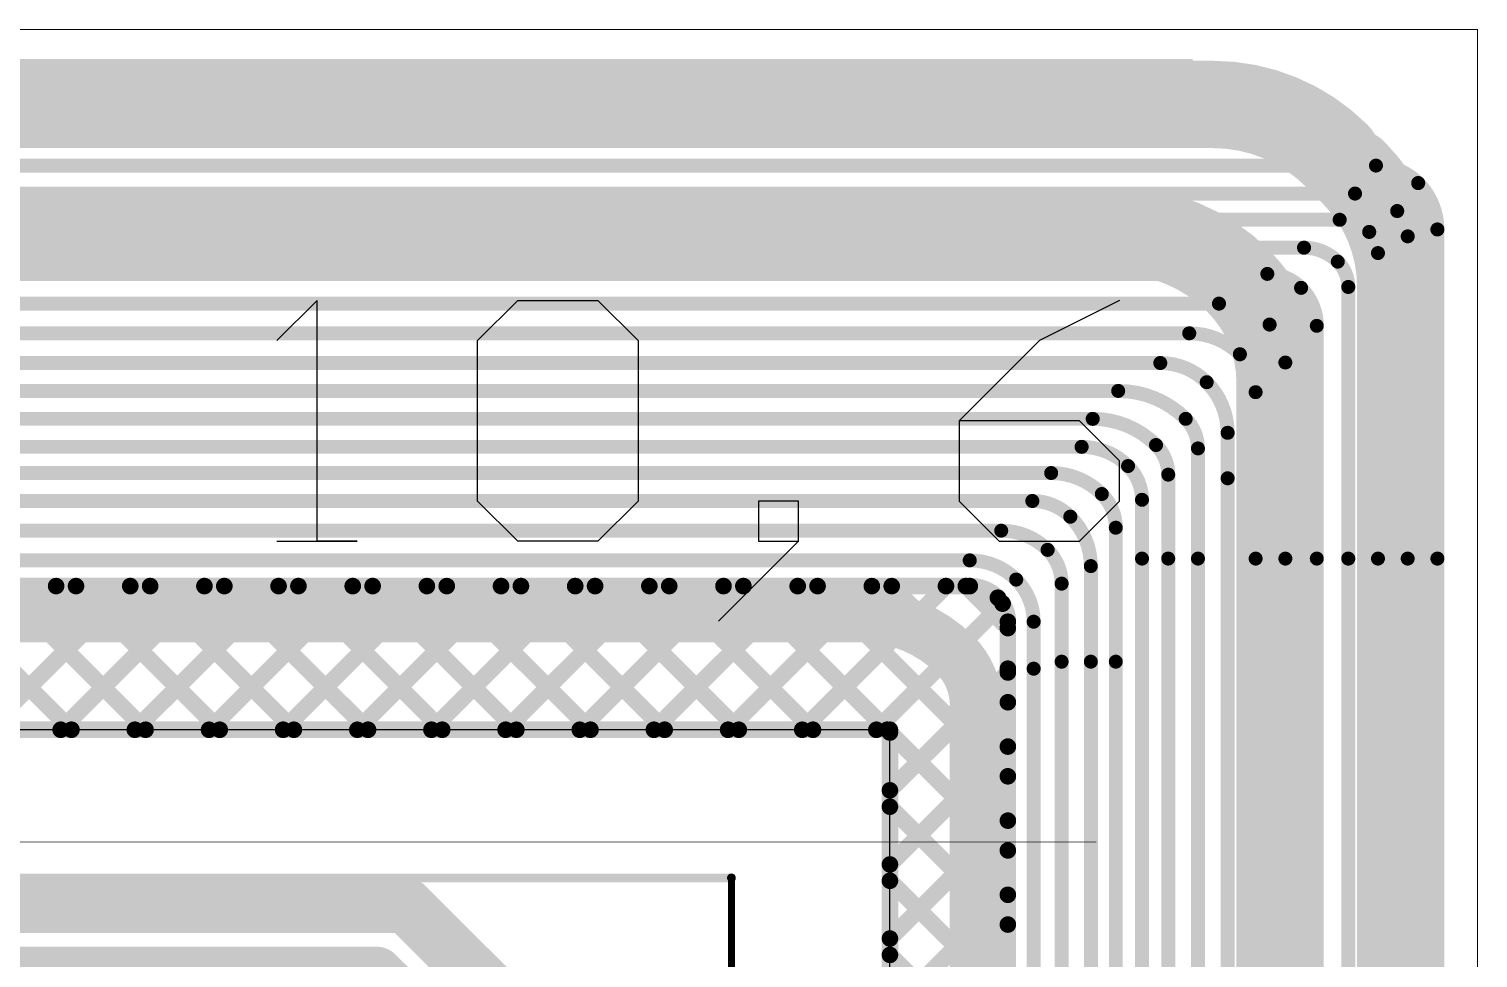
# Model space of a CAD drawing. Header units: millimetres. Extents: x 235 to 830, y 272 to 692.
# Drawn here: x 526.42 to 547.48, y 551.58 to 565.09 of the extents above; entities that cross this region are included whole.
import ezdxf

# ---------------------------------------------------------------- set-up
doc = ezdxf.new("R2010")
doc.units = ezdxf.units.MM
for name, color, linetype in [('BottomLayer', 5, 'Continuous'), ('KeepOutLayer', 6, 'Continuous'), ('Mechanical1', 6, 'Continuous'), ('Mechanical4', 56, 'Continuous'), ('TopLayer', 1, 'Continuous')]:
    doc.layers.add(name, color=color, linetype=linetype)

# ---------------------------------------------------------------- blocks, each defined once
blk = doc.blocks.new('ANTENNA_NFC_60MMX30MM_B_1')
at = {"layer": 'BottomLayer', "const_width": 0.8}
for points in [[(1.651, 14.6), (25.272, 14.6)], [(25.272, 14.6), (29.6, 10.272)], [(1, 13.6), (24.838, 13.6)], [(24.838, 13.6), (28.6, 9.838)]]:
    blk.add_lwpolyline(points, dxfattribs=at)
at = {"layer": 'BottomLayer', "const_width": 0.4}
for points in [[(25.072, 14.6, 1), (25.472, 14.6, 1)], [(25.072, 14.6, 1), (25.472, 14.6, 1)], [(24.638, 13.6, 1), (25.038, 13.6, 1)], [(24.638, 13.6, 1), (25.038, 13.6, 1)]]:
    blk.add_lwpolyline(points, format="xyb", close=True, dxfattribs=at)
at = {"layer": 'Mechanical1'}
for points, const_width in [([(-30, 15), (30, 15)], 0.127), ([(30, -15), (30, 15)], 0.1)]:
    blk.add_lwpolyline(points, dxfattribs=dict(at, const_width=const_width))
for points, const_width in [([(29.968, 15, 1), (30.032, 15, 1)], 0.0635), ([(29.975, 15, 1), (30.025, 15, 1)], 0.05)]:
    blk.add_lwpolyline(points, format="xyb", close=True, dxfattribs=dict(at, const_width=const_width))

msp = doc.modelspace()

# ---------------------------------------------------------------- linework, layer by layer
at = {"layer": 'BottomLayer'}
for p, q in [((538.934, 554.902), (474.164, 554.902)), ((538.934, 520.533), (538.934, 554.902)), ((538.934, 554.893), (538.934, 554.893))]:
    msp.add_line(p, q, dxfattribs=at)
for points, const_width in [([(520.811, 563.995), (543.628, 563.995)], 1.27), ([(545.424, 563.251), (545.671, 563.004)], 1.016), ([(517.528, 562.166), (542.216, 562.166)], 1.27), ([(546.357, 518.057), (546.357, 561.348)], 1.27), ([(544.604, 519.073), (544.604, 559.958)], 1.27)]:
    msp.add_lwpolyline(points, dxfattribs=dict(at, const_width=const_width))
for points, const_width in [([(543.311, 563.995, 1), (543.946, 563.995, 1)], 0.635), ([(543.311, 563.995, 1), (543.946, 563.995, 1)], 0.635), ([(545.107, 563.251, 1), (545.742, 563.251, 1)], 0.635), ([(545.17, 563.251, 1), (545.678, 563.251, 1)], 0.508), ([(545.353, 563.004, 1), (545.988, 563.004, 1)], 0.635), ([(545.417, 563.004, 1), (545.925, 563.004, 1)], 0.508), ([(541.899, 562.166, 1), (542.534, 562.166, 1)], 0.635), ([(541.899, 562.166, 1), (542.534, 562.166, 1)], 0.635), ([(543.677, 561.429, 1), (544.312, 561.429, 1)], 0.635), ([(543.677, 561.429, 1), (544.312, 561.429, 1)], 0.635), ([(546.039, 561.348, 1), (546.674, 561.348, 1)], 0.635), ([(546.039, 561.348, 1), (546.674, 561.348, 1)], 0.635), ([(544.287, 559.958, 1), (544.922, 559.958, 1)], 0.635), ([(544.287, 559.958, 1), (544.922, 559.958, 1)], 0.635)]:
    msp.add_lwpolyline(points, format="xyb", close=True, dxfattribs=dict(at, const_width=const_width))
at = {"layer": 'BottomLayer', "const_width": 1.27}
for points in [[(543.628, 563.995, -0.198912), (545.424, 563.251)], [(545.671, 563.004, -0.198912), (546.357, 561.348)], [(542.216, 562.166, -0.198912), (543.995, 561.429)], [(543.995, 561.429, -0.198912), (544.604, 559.958)]]:
    msp.add_lwpolyline(points, format="xyb", dxfattribs=at)
at = {"layer": 'BottomLayer'}
msp.add_solid([(519.484, 563.36), (543.334, 563.36), (519.484, 564.655), (543.334, 564.655)], dxfattribs=at)
at = {"layer": 'KeepOutLayer', "const_width": 0.0127}
for points in [[(520.424, 565.086), (547.474, 565.086)], [(547.474, 520.603), (547.474, 565.086)]]:
    msp.add_lwpolyline(points, dxfattribs=at)
at = {"layer": 'KeepOutLayer', "const_width": 0.00635}
msp.add_lwpolyline([(547.471, 565.086, 1), (547.477, 565.086, 1)], format="xyb", close=True, dxfattribs=at)
msp.add_lwpolyline([(547.471, 565.086, 1), (547.477, 565.086, 1)], format="xyb", close=True, dxfattribs=at)
at = {"layer": 'Mechanical1'}
for p, q in [((530.609, 561.144), (530.026, 560.561)), ((530.609, 557.645), (530.609, 561.144)), ((532.942, 560.561), (533.525, 561.144)), ((533.525, 561.144), (534.691, 561.144)), ((534.691, 561.144), (535.274, 560.561)), ((542.272, 561.144), (541.106, 560.561)), ((532.942, 558.228), (532.942, 560.561)), ((535.274, 560.561), (535.274, 558.228)), ((541.106, 560.561), (539.94, 559.394)), ((539.94, 559.394), (539.94, 558.228)), ((541.689, 559.394), (539.94, 559.394)), ((542.272, 558.811), (541.689, 559.394)), ((542.272, 558.228), (542.272, 558.811)), ((533.525, 557.645), (532.942, 558.228)), ((535.274, 558.228), (534.691, 557.645)), ((537.607, 558.228), (537.024, 558.228)), ((537.024, 558.228), (537.024, 557.645)), ((537.607, 557.645), (537.607, 558.228)), ((539.94, 558.228), (540.523, 557.645)), ((541.689, 557.645), (542.272, 558.228)), ((530.026, 557.645), (531.192, 557.645)), ((531.192, 557.645), (530.609, 557.645)), ((534.691, 557.645), (533.525, 557.645)), ((537.024, 557.062), (537.607, 557.645)), ((537.024, 557.645), (537.607, 557.645)), ((537.607, 557.645), (537.024, 557.062)), ((540.523, 557.645), (541.689, 557.645)), ((537.024, 557.062), (536.441, 556.479))]:
    msp.add_line(p, q, dxfattribs=at)
at = {"layer": 'Mechanical1', "const_width": 0.0127}
for points in [[(515.174, 553.27), (541.926, 553.27)], [(520.474, 553.27), (541.926, 553.27)]]:
    msp.add_lwpolyline(points, dxfattribs=at)
at = {"layer": 'Mechanical1', "const_width": 0.00635}
msp.add_lwpolyline([(541.923, 553.27, 1), (541.929, 553.27, 1)], format="xyb", close=True, dxfattribs=at)
msp.add_lwpolyline([(541.923, 553.27, 1), (541.929, 553.27, 1)], format="xyb", close=True, dxfattribs=at)
at = {"layer": 'Mechanical4', "const_width": 0.0127}
for points in [[(520.424, 565.086), (547.474, 565.086)], [(547.474, 520.603), (547.474, 565.086)]]:
    msp.add_lwpolyline(points, dxfattribs=at)
at = {"layer": 'Mechanical4', "const_width": 0.00635}
msp.add_lwpolyline([(547.471, 565.086, 1), (547.477, 565.086, 1)], format="xyb", close=True, dxfattribs=at)
msp.add_lwpolyline([(547.471, 565.086, 1), (547.477, 565.086, 1)], format="xyb", close=True, dxfattribs=at)
at = {"layer": 'TopLayer'}
for p, q in [((538.934, 554.902), (474.164, 554.902)), ((538.934, 520.533), (538.934, 554.902))]:
    msp.add_line(p, q, dxfattribs=at)
for points, const_width in [([(518.804, 563.106), (545.998, 563.106)], 0.203), ([(518.751, 562.699), (545.693, 562.699)], 0.203), ([(518.666, 562.318), (545.47, 562.318)], 0.203), ([(546.89, 557.391), (546.89, 562.177)], 0.203), ([(546.458, 557.391), (546.458, 562.077)], 0.203), ([(518.617, 561.912), (544.952, 561.912)], 0.203), ([(546.027, 557.391), (546.027, 561.834)], 0.203), ([(518.434, 561.531), (544.418, 561.531)], 0.203), ([(545.595, 557.391), (545.595, 561.341)], 0.203), ([(518.191, 561.099), (543.716, 561.099)], 0.203), ([(545.138, 557.391), (545.138, 560.776)], 0.203), ([(518.173, 560.667), (543.284, 560.667)], 0.203), ([(517.924, 560.235), (542.863, 560.235)], 0.203), ([(544.68, 557.391), (544.68, 560.242)], 0.203), ([(517.759, 559.829), (542.251, 559.829)], 0.203), ([(544.249, 557.391), (544.249, 559.811)], 0.203), ([(517.564, 559.423), (541.881, 559.423)], 0.203), ([(543.842, 558.559), (543.842, 559.22)], 0.203), ([(517.31, 559.016), (541.72, 559.016)], 0.203), ([(543.41, 557.391), (543.41, 558.993)], 0.203), ([(517.056, 558.635), (541.277, 558.635)], 0.203), ([(542.979, 557.391), (542.979, 558.612)], 0.203), ([(543.842, 558.559), (543.842, 518.819)], 0.203), ([(516.853, 558.229), (541.004, 558.229)], 0.203), ([(542.598, 557.391), (542.598, 558.246)], 0.203), ([(516.573, 557.797), (540.551, 557.797)], 0.203), ([(542.217, 555.892), (542.217, 557.84)], 0.203), ([(516.403, 557.365), (540.094, 557.365)], 0.203), ([(542.598, 557.391), (542.598, 519.327)], 0.203), ([(542.979, 557.391), (542.979, 519.149)], 0.203), ([(543.41, 557.391), (543.41, 518.997)], 0.203), ([(544.249, 557.391), (544.249, 518.59)], 0.203), ([(544.68, 557.391), (544.68, 518.362)], 0.203), ([(545.138, 557.391), (545.138, 518.158)], 0.203), ([(545.595, 557.391), (545.595, 518.031)], 0.203), ([(546.027, 557.391), (546.027, 517.904)], 0.203), ([(546.458, 557.391), (546.458, 517.777)], 0.203), ([(546.89, 557.391), (546.89, 517.65)], 0.203), ([(541.854, 555.892), (541.854, 557.282)], 0.203), ([(516.403, 556.991), (540.094, 556.991)], 0.241), ([(524.728, 554.902), (526.817, 556.991)], 0.241), ([(524.951, 556.991), (527.039, 554.902)], 0.241), ([(525.806, 554.902), (527.895, 556.991)], 0.241), ([(526.028, 556.991), (528.117, 554.902)], 0.241), ([(526.884, 554.902), (528.972, 556.991)], 0.241), ([(527.106, 556.991), (529.195, 554.902)], 0.241), ([(527.961, 554.902), (530.05, 556.991)], 0.241), ([(528.184, 556.991), (530.272, 554.902)], 0.241), ([(529.039, 554.902), (531.127, 556.991)], 0.241), ([(529.261, 556.991), (531.35, 554.902)], 0.241), ([(530.116, 554.902), (532.205, 556.991)], 0.241), ([(530.339, 556.991), (532.427, 554.902)], 0.241), ([(531.194, 554.902), (533.283, 556.991)], 0.241), ([(531.416, 556.991), (533.505, 554.902)], 0.241), ([(532.272, 554.902), (534.36, 556.991)], 0.241), ([(532.494, 556.991), (534.583, 554.902)], 0.241), ([(533.349, 554.902), (535.438, 556.991)], 0.241), ([(533.572, 556.991), (535.66, 554.902)], 0.241), ([(534.427, 554.902), (536.516, 556.991)], 0.241), ([(534.649, 556.991), (536.738, 554.902)], 0.241), ([(535.505, 554.902), (537.593, 556.991)], 0.241), ([(535.727, 556.991), (537.816, 554.902)], 0.241), ([(536.582, 554.902), (538.671, 556.991)], 0.241), ([(536.805, 556.991), (538.893, 554.902)], 0.241), ([(537.66, 554.902), (539.748, 556.991)], 0.241), ([(537.882, 556.991), (540.648, 554.225)], 0.241), ([(538.96, 556.991), (540.648, 555.302)], 0.241), ([(540.037, 556.991), (540.648, 556.38)], 0.241), ([(541.429, 555.892), (541.429, 557.027)], 0.203), ([(515.837, 556.552), (538.531, 556.552)], 0.762), ([(538.738, 554.902), (540.572, 556.736)], 0.241), ([(540.648, 555.79), (540.648, 556.473)], 0.241), ([(541.023, 555.79), (541.023, 556.473)], 0.203), ([(541.429, 555.892), (541.429, 519.886)], 0.203), ([(541.854, 555.892), (541.854, 519.777)], 0.203), ([(542.217, 555.892), (542.217, 519.555)], 0.203), ([(538.934, 554.021), (540.648, 555.735)], 0.241), ([(540.648, 555.79), (540.648, 520.063)], 0.241), ([(541.023, 555.79), (541.023, 520.063)], 0.203), ([(540.185, 554.317), (540.185, 555.258)], 0.762), ([(474.164, 554.902), (538.934, 554.902)], 0.241), ([(538.934, 520.533), (538.934, 554.902)], 0.241), ([(538.934, 554.861), (540.648, 553.147)], 0.241), ([(538.934, 552.943), (540.648, 554.657)], 0.241), ([(540.185, 554.317), (540.185, 520.368)], 0.762), ([(538.934, 553.783), (540.648, 552.069)], 0.241), ([(538.934, 551.866), (540.648, 553.58)], 0.241), ([(538.934, 552.706), (540.648, 550.992)], 0.241), ([(538.934, 550.788), (540.648, 552.502)], 0.241), ([(538.934, 551.628), (540.648, 549.914)], 0.241)]:
    msp.add_lwpolyline(points, dxfattribs=dict(at, const_width=const_width))
for points, const_width in [([(545.947, 563.106, 1), (546.048, 563.106, 1)], 0.102), ([(545.947, 563.106, 1), (546.048, 563.106, 1)], 0.102), ([(546.56, 562.852, 1), (546.662, 562.852, 1)], 0.102), ([(546.56, 562.852, 1), (546.662, 562.852, 1)], 0.102), ([(545.642, 562.699, 1), (545.744, 562.699, 1)], 0.102), ([(545.642, 562.699, 1), (545.744, 562.699, 1)], 0.102), ([(546.255, 562.445, 1), (546.357, 562.445, 1)], 0.102), ([(546.255, 562.445, 1), (546.357, 562.445, 1)], 0.102), ([(545.419, 562.318, 1), (545.521, 562.318, 1)], 0.102), ([(545.419, 562.318, 1), (545.521, 562.318, 1)], 0.102), ([(546.839, 562.177, 1), (546.941, 562.177, 1)], 0.102), ([(546.839, 562.177, 1), (546.941, 562.177, 1)], 0.102), ([(545.848, 562.141, 1), (545.95, 562.141, 1)], 0.102), ([(545.848, 562.141, 1), (545.95, 562.141, 1)], 0.102), ([(546.408, 562.077, 1), (546.509, 562.077, 1)], 0.102), ([(546.408, 562.077, 1), (546.509, 562.077, 1)], 0.102), ([(544.901, 561.912, 1), (545.003, 561.912, 1)], 0.102), ([(544.901, 561.912, 1), (545.003, 561.912, 1)], 0.102), ([(545.976, 561.834, 1), (546.077, 561.834, 1)], 0.102), ([(545.976, 561.834, 1), (546.077, 561.834, 1)], 0.102), ([(544.368, 561.531, 1), (544.469, 561.531, 1)], 0.102), ([(544.368, 561.531, 1), (544.469, 561.531, 1)], 0.102), ([(545.392, 561.709, 1), (545.493, 561.709, 1)], 0.102), ([(545.392, 561.709, 1), (545.493, 561.709, 1)], 0.102), ([(544.858, 561.328, 1), (544.96, 561.328, 1)], 0.102), ([(544.858, 561.328, 1), (544.96, 561.328, 1)], 0.102), ([(545.544, 561.341, 1), (545.646, 561.341, 1)], 0.102), ([(545.544, 561.341, 1), (545.646, 561.341, 1)], 0.102), ([(543.665, 561.099, 1), (543.767, 561.099, 1)], 0.102), ([(543.665, 561.099, 1), (543.767, 561.099, 1)], 0.102), ([(544.401, 560.794, 1), (544.503, 560.794, 1)], 0.102), ([(544.401, 560.794, 1), (544.503, 560.794, 1)], 0.102), ([(545.087, 560.776, 1), (545.188, 560.776, 1)], 0.102), ([(545.087, 560.776, 1), (545.188, 560.776, 1)], 0.102), ([(543.233, 560.667, 1), (543.335, 560.667, 1)], 0.102), ([(543.233, 560.667, 1), (543.335, 560.667, 1)], 0.102), ([(543.969, 560.362, 1), (544.071, 560.362, 1)], 0.102), ([(543.969, 560.362, 1), (544.071, 560.362, 1)], 0.102), ([(542.812, 560.235, 1), (542.914, 560.235, 1)], 0.102), ([(542.812, 560.235, 1), (542.914, 560.235, 1)], 0.102), ([(544.63, 560.242, 1), (544.731, 560.242, 1)], 0.102), ([(544.63, 560.242, 1), (544.731, 560.242, 1)], 0.102), ([(542.201, 559.829, 1), (542.302, 559.829, 1)], 0.102), ([(542.201, 559.829, 1), (542.302, 559.829, 1)], 0.102), ([(543.487, 559.956, 1), (543.588, 559.956, 1)], 0.102), ([(543.487, 559.956, 1), (543.588, 559.956, 1)], 0.102), ([(544.198, 559.811, 1), (544.299, 559.811, 1)], 0.102), ([(544.198, 559.811, 1), (544.299, 559.811, 1)], 0.102), ([(541.83, 559.423, 1), (541.932, 559.423, 1)], 0.102), ([(541.83, 559.423, 1), (541.932, 559.423, 1)], 0.102), ([(543.182, 559.423, 1), (543.283, 559.423, 1)], 0.102), ([(543.182, 559.423, 1), (543.283, 559.423, 1)], 0.102), ([(543.791, 559.22, 1), (543.893, 559.22, 1)], 0.102), ([(543.791, 559.22, 1), (543.893, 559.22, 1)], 0.102), ([(541.669, 559.016, 1), (541.771, 559.016, 1)], 0.102), ([(541.669, 559.016, 1), (541.771, 559.016, 1)], 0.102), ([(542.75, 559.042, 1), (542.852, 559.042, 1)], 0.102), ([(542.75, 559.042, 1), (542.852, 559.042, 1)], 0.102), ([(543.36, 558.993, 1), (543.461, 558.993, 1)], 0.102), ([(543.36, 558.993, 1), (543.461, 558.993, 1)], 0.102), ([(541.227, 558.635, 1), (541.328, 558.635, 1)], 0.102), ([(541.227, 558.635, 1), (541.328, 558.635, 1)], 0.102), ([(542.344, 558.737, 1), (542.445, 558.737, 1)], 0.102), ([(542.344, 558.737, 1), (542.445, 558.737, 1)], 0.102), ([(542.928, 558.612, 1), (543.029, 558.612, 1)], 0.102), ([(542.928, 558.612, 1), (543.029, 558.612, 1)], 0.102), ([(543.791, 558.559, 1), (543.893, 558.559, 1)], 0.102), ([(543.791, 558.559, 1), (543.893, 558.559, 1)], 0.102), ([(540.953, 558.229, 1), (541.055, 558.229, 1)], 0.102), ([(540.953, 558.229, 1), (541.055, 558.229, 1)], 0.102), ([(541.963, 558.33, 1), (542.064, 558.33, 1)], 0.102), ([(541.963, 558.33, 1), (542.064, 558.33, 1)], 0.102), ([(542.547, 558.246, 1), (542.648, 558.246, 1)], 0.102), ([(542.547, 558.246, 1), (542.648, 558.246, 1)], 0.102), ([(541.505, 558, 1), (541.607, 558, 1)], 0.102), ([(541.505, 558, 1), (541.607, 558, 1)], 0.102), ([(540.501, 557.797, 1), (540.602, 557.797, 1)], 0.102), ([(540.501, 557.797, 1), (540.602, 557.797, 1)], 0.102), ([(542.166, 557.84, 1), (542.267, 557.84, 1)], 0.102), ([(542.166, 557.84, 1), (542.267, 557.84, 1)], 0.102), ([(541.175, 557.518, 1), (541.277, 557.518, 1)], 0.102), ([(541.175, 557.518, 1), (541.277, 557.518, 1)], 0.102), ([(540.043, 557.365, 1), (540.145, 557.365, 1)], 0.102), ([(540.043, 557.365, 1), (540.145, 557.365, 1)], 0.102), ([(542.547, 557.391, 1), (542.648, 557.391, 1)], 0.102), ([(542.547, 557.391, 1), (542.648, 557.391, 1)], 0.102), ([(542.928, 557.391, 1), (543.029, 557.391, 1)], 0.102), ([(542.928, 557.391, 1), (543.029, 557.391, 1)], 0.102), ([(543.36, 557.391, 1), (543.461, 557.391, 1)], 0.102), ([(543.36, 557.391, 1), (543.461, 557.391, 1)], 0.102), ([(544.198, 557.391, 1), (544.299, 557.391, 1)], 0.102), ([(544.198, 557.391, 1), (544.299, 557.391, 1)], 0.102), ([(544.63, 557.391, 1), (544.731, 557.391, 1)], 0.102), ([(544.63, 557.391, 1), (544.731, 557.391, 1)], 0.102), ([(545.087, 557.391, 1), (545.188, 557.391, 1)], 0.102), ([(545.087, 557.391, 1), (545.188, 557.391, 1)], 0.102), ([(545.544, 557.391, 1), (545.646, 557.391, 1)], 0.102), ([(545.544, 557.391, 1), (545.646, 557.391, 1)], 0.102), ([(545.976, 557.391, 1), (546.077, 557.391, 1)], 0.102), ([(545.976, 557.391, 1), (546.077, 557.391, 1)], 0.102), ([(546.408, 557.391, 1), (546.509, 557.391, 1)], 0.102), ([(546.408, 557.391, 1), (546.509, 557.391, 1)], 0.102), ([(546.839, 557.391, 1), (546.941, 557.391, 1)], 0.102), ([(546.839, 557.391, 1), (546.941, 557.391, 1)], 0.102), ([(541.803, 557.282, 1), (541.904, 557.282, 1)], 0.102), ([(541.803, 557.282, 1), (541.904, 557.282, 1)], 0.102), ([(526.757, 556.991, 1), (526.877, 556.991, 1)], 0.121), ([(527.046, 556.991, 1), (527.166, 556.991, 1)], 0.121), ([(527.834, 556.991, 1), (527.955, 556.991, 1)], 0.121), ([(528.123, 556.991, 1), (528.244, 556.991, 1)], 0.121), ([(528.912, 556.991, 1), (529.033, 556.991, 1)], 0.121), ([(529.201, 556.991, 1), (529.322, 556.991, 1)], 0.121), ([(529.989, 556.991, 1), (530.11, 556.991, 1)], 0.121), ([(530.278, 556.991, 1), (530.399, 556.991, 1)], 0.121), ([(531.067, 556.991, 1), (531.188, 556.991, 1)], 0.121), ([(531.356, 556.991, 1), (531.477, 556.991, 1)], 0.121), ([(532.145, 556.991, 1), (532.265, 556.991, 1)], 0.121), ([(532.434, 556.991, 1), (532.554, 556.991, 1)], 0.121), ([(533.222, 556.991, 1), (533.343, 556.991, 1)], 0.121), ([(533.511, 556.991, 1), (533.632, 556.991, 1)], 0.121), ([(534.3, 556.991, 1), (534.421, 556.991, 1)], 0.121), ([(534.589, 556.991, 1), (534.71, 556.991, 1)], 0.121), ([(535.378, 556.991, 1), (535.498, 556.991, 1)], 0.121), ([(535.667, 556.991, 1), (535.787, 556.991, 1)], 0.121), ([(536.455, 556.991, 1), (536.576, 556.991, 1)], 0.121), ([(536.744, 556.991, 1), (536.865, 556.991, 1)], 0.121), ([(537.533, 556.991, 1), (537.654, 556.991, 1)], 0.121), ([(537.822, 556.991, 1), (537.943, 556.991, 1)], 0.121), ([(538.611, 556.991, 1), (538.731, 556.991, 1)], 0.121), ([(538.9, 556.991, 1), (539.02, 556.991, 1)], 0.121), ([(539.688, 556.991, 1), (539.809, 556.991, 1)], 0.121), ([(539.977, 556.991, 1), (540.098, 556.991, 1)], 0.121), ([(540.034, 556.991, 1), (540.155, 556.991, 1)], 0.121), ([(540.034, 556.991, 1), (540.155, 556.991, 1)], 0.121), ([(540.718, 557.086, 1), (540.82, 557.086, 1)], 0.102), ([(540.718, 557.086, 1), (540.82, 557.086, 1)], 0.102), ([(541.378, 557.027, 1), (541.48, 557.027, 1)], 0.102), ([(541.378, 557.027, 1), (541.48, 557.027, 1)], 0.102), ([(538.34, 556.552, 1), (538.721, 556.552, 1)], 0.381), ([(538.34, 556.552, 1), (538.721, 556.552, 1)], 0.381), ([(540.443, 556.822, 1), (540.563, 556.822, 1)], 0.121), ([(540.443, 556.821, 1), (540.564, 556.821, 1)], 0.121), ([(540.511, 556.736, 1), (540.632, 556.736, 1)], 0.121), ([(540.588, 556.473, 1), (540.708, 556.473, 1)], 0.121), ([(540.588, 556.473, 1), (540.708, 556.473, 1)], 0.121), ([(540.972, 556.473, 1), (541.074, 556.473, 1)], 0.102), ([(540.972, 556.473, 1), (541.074, 556.473, 1)], 0.102), ([(539.689, 555.994, 1), (540.07, 555.994, 1)], 0.381), ([(539.689, 555.994, 1), (540.07, 555.994, 1)], 0.381), ([(540.588, 556.38, 1), (540.708, 556.38, 1)], 0.121), ([(541.378, 555.892, 1), (541.48, 555.892, 1)], 0.102), ([(541.378, 555.892, 1), (541.48, 555.892, 1)], 0.102), ([(541.803, 555.892, 1), (541.904, 555.892, 1)], 0.102), ([(541.803, 555.892, 1), (541.904, 555.892, 1)], 0.102), ([(542.166, 555.892, 1), (542.267, 555.892, 1)], 0.102), ([(542.166, 555.892, 1), (542.267, 555.892, 1)], 0.102), ([(540.588, 555.79, 1), (540.708, 555.79, 1)], 0.121), ([(540.588, 555.79, 1), (540.708, 555.79, 1)], 0.121), ([(540.588, 555.735, 1), (540.708, 555.735, 1)], 0.121), ([(540.972, 555.79, 1), (541.074, 555.79, 1)], 0.102), ([(540.972, 555.79, 1), (541.074, 555.79, 1)], 0.102), ([(539.994, 555.258, 1), (540.375, 555.258, 1)], 0.381), ([(539.994, 555.258, 1), (540.375, 555.258, 1)], 0.381), ([(540.588, 555.302, 1), (540.708, 555.302, 1)], 0.121), ([(526.823, 554.902, 1), (526.944, 554.902, 1)], 0.121), ([(526.979, 554.902, 1), (527.1, 554.902, 1)], 0.121), ([(527.901, 554.902, 1), (528.022, 554.902, 1)], 0.121), ([(528.057, 554.902, 1), (528.177, 554.902, 1)], 0.121), ([(528.979, 554.902, 1), (529.099, 554.902, 1)], 0.121), ([(529.134, 554.902, 1), (529.255, 554.902, 1)], 0.121), ([(530.056, 554.902, 1), (530.177, 554.902, 1)], 0.121), ([(530.212, 554.902, 1), (530.332, 554.902, 1)], 0.121), ([(531.134, 554.902, 1), (531.254, 554.902, 1)], 0.121), ([(531.289, 554.902, 1), (531.41, 554.902, 1)], 0.121), ([(532.211, 554.902, 1), (532.332, 554.902, 1)], 0.121), ([(532.367, 554.902, 1), (532.488, 554.902, 1)], 0.121), ([(533.289, 554.902, 1), (533.41, 554.902, 1)], 0.121), ([(533.445, 554.902, 1), (533.565, 554.902, 1)], 0.121), ([(534.367, 554.902, 1), (534.487, 554.902, 1)], 0.121), ([(534.522, 554.902, 1), (534.643, 554.902, 1)], 0.121), ([(535.444, 554.902, 1), (535.565, 554.902, 1)], 0.121), ([(535.6, 554.902, 1), (535.721, 554.902, 1)], 0.121), ([(536.522, 554.902, 1), (536.643, 554.902, 1)], 0.121), ([(536.678, 554.902, 1), (536.798, 554.902, 1)], 0.121), ([(537.6, 554.902, 1), (537.72, 554.902, 1)], 0.121), ([(537.755, 554.902, 1), (537.876, 554.902, 1)], 0.121), ([(538.677, 554.902, 1), (538.798, 554.902, 1)], 0.121), ([(538.833, 554.902, 1), (538.954, 554.902, 1)], 0.121), ([(538.874, 554.902, 1), (538.994, 554.902, 1)], 0.121), ([(538.874, 554.902, 1), (538.994, 554.902, 1)], 0.121), ([(538.874, 554.861, 1), (538.994, 554.861, 1)], 0.121), ([(539.994, 554.317, 1), (540.375, 554.317, 1)], 0.381), ([(539.994, 554.317, 1), (540.375, 554.317, 1)], 0.381), ([(540.588, 554.657, 1), (540.708, 554.657, 1)], 0.121), ([(540.588, 554.225, 1), (540.708, 554.225, 1)], 0.121), ([(538.874, 554.021, 1), (538.994, 554.021, 1)], 0.121), ([(538.874, 553.783, 1), (538.994, 553.783, 1)], 0.121), ([(540.588, 553.58, 1), (540.708, 553.58, 1)], 0.121), ([(540.588, 553.147, 1), (540.708, 553.147, 1)], 0.121), ([(538.874, 552.943, 1), (538.994, 552.943, 1)], 0.121), ([(538.874, 552.706, 1), (538.994, 552.706, 1)], 0.121), ([(540.588, 552.502, 1), (540.708, 552.502, 1)], 0.121), ([(540.588, 552.069, 1), (540.708, 552.069, 1)], 0.121), ([(538.874, 551.866, 1), (538.994, 551.866, 1)], 0.121), ([(538.874, 551.628, 1), (538.994, 551.628, 1)], 0.121)]:
    msp.add_lwpolyline(points, format="xyb", close=True, dxfattribs=dict(at, const_width=const_width))
for points, const_width in [([(545.998, 563.106, -0.198912), (546.611, 562.852)], 0.203), ([(546.611, 562.852, -0.198912), (546.89, 562.177)], 0.203), ([(545.693, 562.699, -0.198912), (546.306, 562.445)], 0.203), ([(546.306, 562.445, -0.198912), (546.458, 562.077)], 0.203), ([(545.47, 562.318, -0.198483), (545.899, 562.141)], 0.203), ([(545.899, 562.141, -0.199513), (546.027, 561.834)], 0.203), ([(544.952, 561.912, -0.198912), (545.442, 561.709)], 0.203), ([(544.418, 561.531, -0.198912), (544.909, 561.328)], 0.203), ([(545.442, 561.709, -0.198912), (545.595, 561.341)], 0.203), ([(544.909, 561.328, -0.198912), (545.138, 560.776)], 0.203), ([(543.716, 561.099, -0.198912), (544.452, 560.794)], 0.203), ([(544.452, 560.794, -0.198912), (544.68, 560.242)], 0.203), ([(543.284, 560.667, -0.198912), (544.02, 560.362)], 0.203), ([(544.02, 560.362, -0.198912), (544.249, 559.811)], 0.203), ([(542.863, 560.235, -0.198912), (543.537, 559.956)], 0.203), ([(542.251, 559.829, -0.198912), (543.233, 559.423)], 0.203), ([(543.537, 559.956, -0.198912), (543.842, 559.22)], 0.203), ([(541.881, 559.423, -0.198912), (542.801, 559.042)], 0.203), ([(543.233, 559.423, -0.198912), (543.41, 558.993)], 0.203), ([(541.72, 559.016, -0.198912), (542.394, 558.737)], 0.203), ([(542.801, 559.042, -0.198912), (542.979, 558.612)], 0.203), ([(541.277, 558.635, -0.198912), (542.013, 558.33)], 0.203), ([(542.394, 558.737, -0.198912), (542.598, 558.246)], 0.203), ([(541.004, 558.229, -0.198912), (541.556, 558)], 0.203), ([(542.013, 558.33, -0.198912), (542.217, 557.84)], 0.203), ([(541.556, 558, -0.198912), (541.854, 557.282)], 0.203), ([(540.551, 557.797, -0.198912), (541.226, 557.518)], 0.203), ([(541.226, 557.518, -0.198912), (541.429, 557.027)], 0.203), ([(540.094, 557.365, -0.198912), (540.769, 557.086)], 0.203), ([(540.094, 556.991, -0.19843), (540.503, 556.822)], 0.241), ([(540.769, 557.086, -0.198912), (541.023, 556.473)], 0.203), ([(538.531, 556.552, -0.198912), (539.88, 555.994)], 0.762), ([(540.504, 556.821, -0.198912), (540.648, 556.473)], 0.241), ([(539.88, 555.994, -0.198912), (540.185, 555.258)], 0.762)]:
    msp.add_lwpolyline(points, format="xyb", dxfattribs=dict(at, const_width=const_width))

# ---------------------------------------------------------------- block references
msp.add_blockref('ANTENNA_NFC_60MMX30MM_B_1', (506.631, 537.748))

doc.saveas('drawing.dxf')
